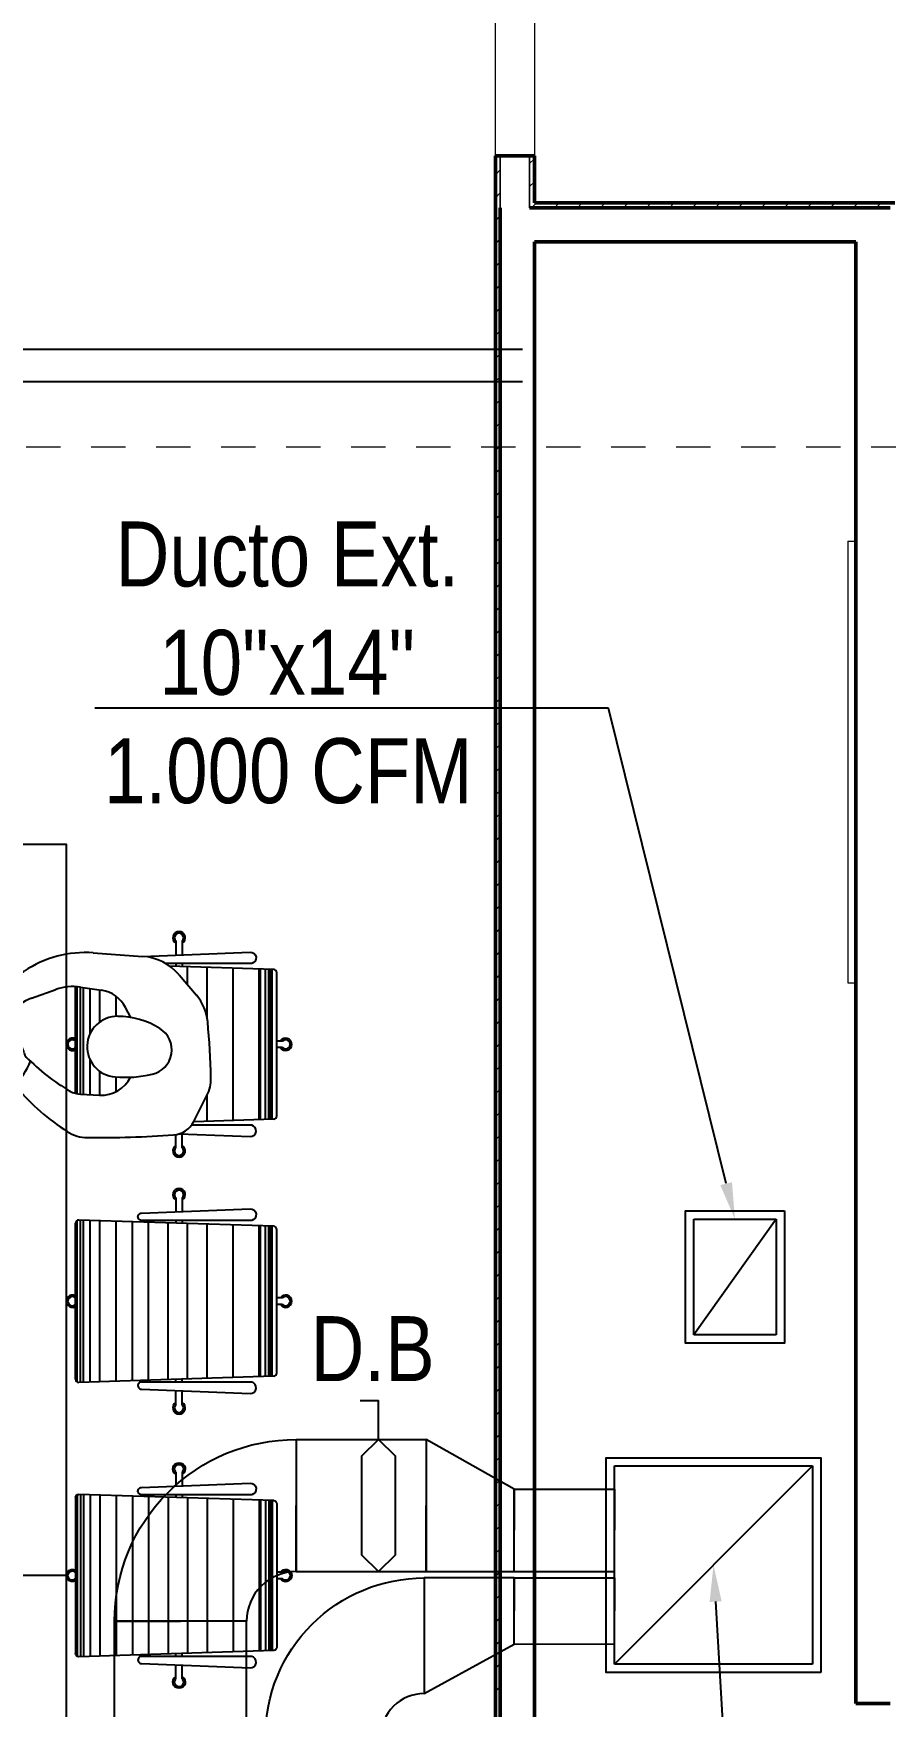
# Model space of a CAD drawing. Header units: inches. Extents: x -3 to 209, y -384 to 20.
# Drawn here: x 144.18 to 146.8, y -181.74 to -176.6 of the extents above; entities that cross this region are included whole.
import ezdxf
from ezdxf import colors
from ezdxf.entities.mleader import LeaderData, LeaderLine
from ezdxf.math import Vec2, Vec3

# ---------------------------------------------------------------- set-up
doc = ezdxf.new("R2010")
doc.units = ezdxf.units.IN
doc.header["$MEASUREMENT"] = 0
doc.linetypes.add('Grid Line', pattern=[0.022225, 0.0127, -0.003175, 0.003175, -0.003175])
doc.linetypes.add('Grid Line 1_2_', pattern=[0.022225, 0.0127, -0.003175, 0.003175, -0.003175])
for name, color, linetype in [('A-WALL', 253, 'Continuous'), ('BASE PLAN$0$NBS-HEAVY', 253, 'Continuous'), ('HVAC-Equipos', 3, 'Continuous'), ('HVAC-Extraccion', 114, 'Continuous'), ('NFF-FURN', 253, 'Continuous')]:
    doc.layers.add(name, color=color, linetype=linetype)
for name, color, linetype, lineweight in [('A-WALL-PATT', 253, 'Continuous', 50), ('HVAC -Textos Extraccion', 2, 'Continuous', 9), ('S-BEAM', 253, 'Continuous', 13), ('S-GRID', 253, 'Continuous', 9)]:
    doc.layers.add(name, color=color, linetype=linetype, lineweight=lineweight)
doc.styles.add('Arial Narrow', font='ARIALN.TTF', dxfattribs={"height": 0.00295})
doc.styles.get("Standard").update_dxf_attribs({"font": 'arial.ttf'})

# ---------------------------------------------------------------- blocks, each defined once
blk = doc.blocks.new('rr')
at = {"linetype": 'ByBlock', "lineweight": -2}
for p, q in [((-0.0127, -0.0127), (0.0127, 0.0127)), ((-0.0127, -0.0127), (-0.0127, 0.0127)), ((-0.0127, 0.0127), (0.0127, 0.0127)), ((0.0127, 0.0127), (0.0127, -0.0127)), ((0.0127, -0.0127), (-0.0127, -0.0127))]:
    blk.add_line(p, q, dxfattribs=at)
blk = doc.blocks.new('*U87')
at = {"color": 1, "flags": 128}
blk.add_lwpolyline([(0, 0), (-0.1193, 0), (-0.1193, 0.0565)], dxfattribs=at)
at = {"color": 1}
blk.add_lwpolyline([(0, 0), (0.0508, -0.0508), (0.3556, -0.0508), (0.4064, 0), (0.3556, 0.0508), (0.0508, 0.0508)], close=True, dxfattribs=at)
blk = doc.blocks.new('CHR-01')
at = {"layer": 'NFF-FURN', "linetype": 'ByBlock', "lineweight": -2}
for p, q in [((91.9, 773.3), (-113.6, 209.5)), ((523.2, 641.8), (104.5, 779.3)), ((517, 586.2), (76.5, 730.9)), ((516.8, 591.3), (78.1, 735.4)), ((522.4, 605.2), (83.4, 749.4)), ((525.1, 614.9), (87, 758.8)), ((526.6, 619.6), (88.6, 763.5)), ((528.2, 624.4), (90.1, 768.3)), ((309.6, 729.8), (304.3, 713.7)), ((328.6, 723.6), (323.3, 707.4)), ((494.5, 509.4), (49.1, 655.7)), ((529.7, 629.5), (360.9, 53.7)), ((472, 432.6), (21.7, 580.5)), ((-79.2, 533.3), (-38.8, 520)), ((455.1, 375), (0.4, 524.4)), ((-85.5, 514.3), (-44.3, 500.8)), ((-19.6, 492.6), (-11.4, 489.9)), ((438.2, 317.4), (-19.5, 467.7)), ((-13.3, 511.6), (-4.5, 508.7)), ((407.2, 211.8), (-57.2, 364.3)), ((421.3, 259.8), (-40, 411.3)), ((393.2, 163.8), (-74.3, 317.3)), ((453.1, 337.4), (444.8, 340.1)), ((459.3, 356.4), (450.5, 359.3)), ((518.9, 315.7), (477.8, 329.2)), ((525.2, 334.7), (484.8, 348)), ((379.1, 115.8), (-91.4, 270.3)), ((362.2, 58.2), (-112, 213.9)), ((365, 67.8), (-108.6, 223.3)), ((370.6, 87), (-101.7, 242.1)), ((358, 49), (-114, 204.1)), ((348.2, 47), (-107.3, 196.6))]:
    blk.add_line(p, q, dxfattribs=at)
for points in [[(53.3, 714.5), (-52.6, 392.3, -1.017494), (-73.3, 399.5), (18.5, 720.8, -0.905294), (53.3, 714.5, -0.119435)], [(525.9, 559.3), (420.1, 237, 1.017494), (441.1, 230.5), (557.7, 543.7, 0.905294), (525.9, 559.3, 0.119435)]]:
    blk.add_lwpolyline(points, format="xyb", dxfattribs=at)
for centre, radius, start, end in [((101.3, 769.8), 10, 71.8154, 159.9681), ((322.2, 736.1), 19.1, 283.4561, 220.1747), ((322.2, 736.1), 14.1, 297.1408, 206.49), ((520.1, 632.3, 811.4), 10, 343.6627, 71.8154), ((-91.7, 526.9), 19.1, 13.4561, 310.1747), ((-91.7, 526.9), 14.1, 27.1408, 296.49), ((531.5, 322.1), 19.1, 193.4561, 130.1747), ((531.5, 322.1), 14.1, 207.1408, 116.49), ((-104.2, 206.1, 811.4), 10, 159.9681, 251.8154), ((117.5, 112.9), 19.1, 132.3952, 11.2355), ((117.5, 112.9), 14.1, 120.0669, 23.5639), ((351.3, 56.5), 10, 251.8154, 343.6627)]:
    blk.add_arc(centre, radius, start, end, dxfattribs=at)
blk = doc.blocks.new('dude in chair')
at = {"layer": 'NFF-FURN', "linetype": 'ByBlock', "lineweight": -2}
for p, q in [((-230.4, 638.5), (-240.7, 318)), ((230.5, 633.1), (-230.5, 633.1)), ((230.5, 628.1), (-230.5, 628.1)), ((230.5, 623.1), (-230.5, 623.1)), ((220.4, 648.1), (-220.4, 648.1)), ((-10, 665.1), (-10, 648.1)), ((10, 665.1), (10, 648.1)), ((230.4, 638.5, 811.4), (238.3, 392.2, -163.2)), ((231.8, 593.4), (-231.8, 593.4)), ((230.1, 598.1), (-231.7, 598.1)), ((231, 613.1), (-231, 613.1)), ((234.4, 513.4), (-234.4, 513.4)), ((-81.9, 433.4), (-237, 433.4)), ((237, 433.4), (156.6, 433.4)), ((237, 392.8), (157.9, 432.8)), ((-183, 373.4), (-239.7, 373.4)), ((-213.5, 347.6), (-150.9, 400.7)), ((-318.1, 357), (-275.6, 357)), ((-318.1, 337), (-274.8, 337)), ((-248.7, 357), (-239.4, 357)), ((-248.7, 337), (-240.1, 337)), ((318.1, 357), (275.6, 357)), ((318.1, 337), (278, 337)), ((-281.6, 83.1), (-270.8, 234.6)), ((-82.7, 198.2), (-113.5, 182.4)), ((-176.1, 44), (-166.4, 108.7)), ((-68.9, 103.4), (-167.2, 103.4)), ((-86.1, 153.4), (-147.7, 153.4)), ((156.7, 103.4), (83.3, 103.4)), ((145.7, 153.4), (100.5, 153.4)), ((154.2, 53.4), (-174.7, 53.4)), ((-33.3, 73.4), (-171.7, 73.4)), ((155.2, 73.4), (47.7, 73.4)), ((153.7, 44), (156.6, 102.7)), ((151.2, 28.4), (-177.7, 28.4)), ((152.4, 33.4), (-177.4, 33.4)), ((153.7, 43.4), (-176.2, 43.4)), ((-141.6, -107.3), (-168.6, -32.3)), ((-96.7, -171.5), (-54, -207.2)), ((-37.7, -265), (-43, -226.8)), ((44, -264.5), (96.5, -242.5)), ((-129.9, -283.4), (-62, -290.3))]:
    blk.add_line(p, q, dxfattribs=at)
for points in [[(-270.8, 234.5), (-283.7, 565.7, -0.905294), (-248.7, 570.6)], [(275.2, 348.2), (283.7, 565.7, 0.905294), (248.7, 570.6)]]:
    blk.add_lwpolyline(points, format="xyb", dxfattribs=at)
for points in [[(-248.7, 570.6), (-248.7, 305.6)], [(248.7, 570.6), (248.7, 385.5)]]:
    blk.add_lwpolyline(points, dxfattribs=at)
for centre, radius, start, end in [((0, 675), 19.1, 301.6407, 238.3593), ((0, 675), 14.1, 315.3254, 224.6746), ((-220.4, 638.1), 10, 90, 178.1527), ((220.4, 638.1, 811.4), 10, 1.8473, 90), ((-55.1, 287.8), 148, 95.355, 130.315), ((159.4, -2000.3), 2446.2, 91.3258, 95.355), ((105.5, 329), 116.3, 63.219, 91.3258), ((-328, 347), 19.1, 31.6407, 328.3593), ((-328, 347), 14.1, 45.3254, 314.6746), ((202.6, 324.7), 76.3, 4.1194, 63.219), ((328, 347), 19.1, 211.6407, 148.3593), ((328, 347), 14.1, 225.3254, 134.6746), ((-107.7, 222.9), 163.5, 130.315, 175.9128), ((16.8, 247.5), 77.1, 12.6495, 148.3028), ((-2936.4, 98.6), 3223.5, 359.4135, 4.1194), ((164.5, 156.4), 250.6, 148.3028, 179.5496), ((-284, 180), 385.5, 355.6008, 12.6495), ((-67.9, 93.8), 99.6, 117.2143, 171.4346), ((7.2, 157.6), 93.4, 179.5496, 355.6008), ((56.4, 107.7), 100.3, 357.1207, 63.5856), ((55.9, 59), 338.4, 175.9128, 213.7768), ((168.6, 66.8), 118.4, 327.4672, 359.4135), ((-21.5, 20.7), 156.4, 171.4346, 199.8364), ((0, 19.1), 19.1, 150.5798, 29.4202), ((0, 19.1), 14.1, 138.2515, 41.7485), ((-404.5, 330.3), 634.4, 314.3644, 329.8343), ((-309.5, 371.7), 685.4, 310.1542, 327.4672), ((81.8, 47.6), 71.9, 329.8343, 357.1207), ((-548.2, -345), 388.3, 14.631, 33.7767), ((-32.7, -321.2), 193, 116.5207, 142.715), ((-0.5, -56.4), 150, 199.8364, 230.0972), ((31.7, -166.7), 37.4, 98.5344, 221.5801), ((22.7, -106.5), 23.5, 278.5344, 314.3644), ((-24.2, -304.4), 208.6, 44.051, 68.5372), ((160.2, -184.9), 42.9, 130.1542, 195.6311), ((-24.3, -216.4), 37.5, 337.3581, 41.58), ((81.6, -206.9), 38.7, 292.6727, 15.6311), ((-124.9, -234.5), 49.1, 194.6311, 264.154), ((-74, -231.2), 31.3, 8.0399, 50.0972), ((34.1, -240.7), 25.7, 157.3581, 292.6727), ((-59.8, -268.1), 22.3, 264.154, 8.0399)]:
    blk.add_arc(centre, radius, start, end, dxfattribs=at)
blk = doc.blocks.new('zw$ED17')
at = {"layer": 'NFF-FURN', "linetype": 'ByBlock', "lineweight": -2}
blk.add_line((600, -450), (-800, -450), dxfattribs=at)
blk.add_lwpolyline([(-800, 1800), (600, 1800), (600, -2700), (-800, -2700)], close=True, dxfattribs=at)
for name, p, rotation in [('dude in chair', (600, 1184.5), 270), ('CHR-01', (475.1, 470.5), 288.184605127389)]:
    blk.add_blockref(name, p, dxfattribs=dict(at, rotation=rotation))
at = {"layer": 'NFF-FURN', "linetype": 'ByBlock', "lineweight": -2, "xscale": -1, "rotation": 251.815394872611}
blk.add_blockref('CHR-01', (475.1, -526.4), dxfattribs=at)

msp = doc.modelspace()

# ---------------------------------------------------------------- linework, layer by layer
at = {"layer": 'A-WALL', "lineweight": 9}
for p, q in [((145.6045, -176.972), (145.6045, -175.412)), ((145.7245, -175.412), (145.7245, -176.972))]:
    msp.add_line(p, q, dxfattribs=at)
at = {"layer": 'A-WALL', "lineweight": 50}
for p, q in [((145.6045, -176.972), (145.6045, -182.0535)), ((145.6195, -176.972), (145.6045, -176.972)), ((145.7095, -176.972), (145.6195, -176.972)), ((145.7245, -176.972), (145.7095, -176.972)), ((145.7245, -177.1168), (145.7245, -176.972)), ((145.6195, -177.1318), (145.6195, -177.2368)), ((145.6195, -182.0385), (145.6195, -177.1318)), ((146.7138, -177.1318), (145.7095, -177.1318)), ((145.7095, -177.1318), (145.7245, -177.1318)), ((146.8338, -177.1168), (145.7245, -177.1168)), ((145.7245, -177.1318), (146.8188, -177.1318)), ((146.8188, -177.1318), (146.7138, -177.1318)), ((145.6195, -177.2368), (145.6195, -182.0385)), ((145.7245, -177.2368), (146.7138, -177.2368)), ((145.7245, -181.9335), (145.7245, -177.2368)), ((146.7138, -177.2368), (146.7138, -181.7346)), ((146.7138, -181.7346), (146.8188, -181.7346))]:
    msp.add_line(p, q, dxfattribs=at)
at = {"layer": 'A-WALL', "lineweight": 18}
for p, q in [((145.6195, -176.972), (145.6195, -177.1318)), ((145.6195, -177.1318), (145.6195, -176.972)), ((145.7095, -177.1318), (145.7095, -176.972)), ((145.7095, -176.972), (145.7095, -177.1318))]:
    msp.add_line(p, q, dxfattribs=at)
at = {"layer": 'A-WALL-PATT', "linetype": 'Continuous', "lineweight": 9}
for p, q in [((145.7095, -176.9963), (145.7245, -176.9813)), ((145.6045, -177.0306), (145.6195, -177.0156)), ((145.6045, -177.1013), (145.6195, -177.0863)), ((145.7095, -177.067), (145.7245, -177.052)), ((145.7155, -177.1318), (145.7245, -177.1227)), ((145.7245, -177.1227), (145.7305, -177.1168)), ((145.7862, -177.1318), (145.8012, -177.1168)), ((145.8569, -177.1318), (145.8719, -177.1168)), ((145.9276, -177.1318), (145.9426, -177.1168)), ((145.9983, -177.1318), (146.0133, -177.1168)), ((146.069, -177.1318), (146.084, -177.1168)), ((146.1397, -177.1318), (146.1547, -177.1168)), ((146.2104, -177.1318), (146.2254, -177.1168)), ((146.2812, -177.1318), (146.2962, -177.1168)), ((146.3519, -177.1318), (146.3669, -177.1168)), ((146.4226, -177.1318), (146.4376, -177.1168)), ((146.4933, -177.1318), (146.5083, -177.1168)), ((146.564, -177.1318), (146.579, -177.1168)), ((146.6347, -177.1318), (146.6497, -177.1168)), ((146.7054, -177.1318), (146.7204, -177.1168)), ((146.7761, -177.1318), (146.7911, -177.1168)), ((145.6045, -177.172), (145.6195, -177.157)), ((145.6045, -177.2427), (145.6195, -177.2277)), ((145.6045, -177.3134), (145.6195, -177.2984)), ((145.6045, -177.3842), (145.6195, -177.3692)), ((145.6045, -177.4549), (145.6195, -177.4399)), ((145.6045, -177.5256), (145.6195, -177.5106)), ((145.6045, -177.5963), (145.6195, -177.5813)), ((145.6045, -177.667), (145.6195, -177.652)), ((145.6045, -177.7377), (145.6195, -177.7227)), ((145.6045, -177.8084), (145.6195, -177.7934)), ((145.6045, -177.8791), (145.6195, -177.8641)), ((145.6045, -177.9498), (145.6195, -177.9348)), ((145.6045, -178.0205), (145.6195, -178.0055)), ((145.6045, -178.0913), (145.6195, -178.0763)), ((145.6045, -178.162), (145.6195, -178.147)), ((145.6045, -178.2327), (145.6195, -178.2177)), ((145.6045, -178.3034), (145.6195, -178.2884)), ((145.6045, -178.3741), (145.6195, -178.3591)), ((145.6045, -178.4448), (145.6195, -178.4298)), ((145.6045, -178.5155), (145.6195, -178.5005)), ((145.6045, -178.5862), (145.6195, -178.5712)), ((145.6045, -178.6569), (145.6195, -178.6419)), ((145.6045, -178.7277), (145.6195, -178.7127)), ((145.6045, -178.7984), (145.6195, -178.7834)), ((145.6045, -178.8691), (145.6195, -178.8541)), ((145.6045, -178.9398), (145.6195, -178.9248)), ((145.6045, -179.0105), (145.6195, -178.9955)), ((145.6045, -179.0812), (145.6195, -179.0662)), ((145.6045, -179.1519), (145.6195, -179.1369)), ((145.6045, -179.2226), (145.6195, -179.2076)), ((145.6045, -179.2933), (145.6195, -179.2783)), ((145.6045, -179.3641), (145.6195, -179.3491)), ((145.6045, -179.4348), (145.6195, -179.4198)), ((145.6045, -179.5055), (145.6195, -179.4905)), ((145.6045, -179.5762), (145.6195, -179.5612)), ((145.6045, -179.6469), (145.6195, -179.6319)), ((145.6045, -179.7176), (145.6195, -179.7026)), ((145.6045, -179.7883), (145.6195, -179.7733)), ((145.6045, -179.859), (145.6195, -179.844)), ((145.6045, -179.9297), (145.6195, -179.9147)), ((145.6045, -180.0004), (145.6195, -179.9854)), ((145.6045, -180.0712), (145.6195, -180.0562)), ((145.6045, -180.1419), (145.6195, -180.1269)), ((145.6045, -180.2126), (145.6195, -180.1976)), ((145.6045, -180.2833), (145.6195, -180.2683)), ((145.6045, -180.354), (145.6195, -180.339)), ((145.6045, -180.4247), (145.6195, -180.4097)), ((145.6045, -180.4954), (145.6195, -180.4804)), ((145.6045, -180.5661), (145.6195, -180.5511)), ((145.6045, -180.6368), (145.6195, -180.6218)), ((145.6045, -180.7076), (145.6195, -180.6926)), ((145.6045, -180.7783), (145.6195, -180.7633)), ((145.6045, -180.849), (145.6195, -180.834)), ((145.6045, -180.9197), (145.6195, -180.9047)), ((145.6045, -180.9904), (145.6195, -180.9754)), ((145.6045, -181.0611), (145.6195, -181.0461)), ((145.6045, -181.1318), (145.6195, -181.1168)), ((145.6045, -181.2025), (145.6195, -181.1875)), ((145.6045, -181.2732), (145.6195, -181.2582)), ((145.6045, -181.3439), (145.6195, -181.3289)), ((145.6045, -181.4147), (145.6195, -181.3997)), ((145.6045, -181.4854), (145.6195, -181.4704)), ((145.6045, -181.5561), (145.6195, -181.5411)), ((145.6045, -181.6268), (145.6195, -181.6118)), ((145.6045, -181.6975), (145.6195, -181.6825))]:
    msp.add_line(p, q, dxfattribs=at)
at = {"layer": 'BASE PLAN$0$NBS-HEAVY'}
for p, q in [((145.6881, -177.5677), (141.3801, -177.5677)), ((145.6881, -177.6677), (141.4801, -177.6677))]:
    msp.add_line(p, q, dxfattribs=at)
at = {"layer": 'HVAC-Extraccion'}
for p, q in [((144.9914, -180.9222), (144.9914, -181.1254)), ((144.9914, -180.9222), (145.3917, -180.9222)), ((145.3917, -180.9222), (145.3917, -181.1254)), ((145.6618, -181.0746), (145.6618, -181.2016)), ((145.6618, -181.0746), (145.9708, -181.0746)), ((145.9708, -181.0746), (145.9708, -181.2016)), ((144.9914, -181.3286), (144.9914, -181.1254)), ((145.3917, -181.3286), (145.3917, -181.1254)), ((145.6618, -181.3286), (145.6618, -181.2016)), ((145.9708, -181.3286), (145.9708, -181.2016)), ((144.9914, -181.3286), (145.3917, -181.3286)), ((145.6618, -181.3286), (145.9708, -181.3286)), ((145.6618, -181.3483), (145.9708, -181.3481)), ((145.6618, -181.3483), (145.6618, -181.4499)), ((145.9708, -181.3481), (145.9708, -181.4497)), ((145.6619, -181.5515), (145.6618, -181.4499)), ((145.9709, -181.5513), (145.9708, -181.4497)), ((144.4317, -185.3155), (144.4326, -181.481)), ((144.4326, -181.481), (144.6358, -181.481)), ((144.839, -181.4811), (144.6358, -181.481)), ((144.8381, -185.3156), (144.839, -181.4811)), ((145.6619, -181.5515), (145.9709, -181.5513))]:
    msp.add_line(p, q, dxfattribs=at)
for points in [[(146.494, -180.2191), (146.494, -180.6255), (146.1892, -180.6255), (146.1892, -180.2191)], [(145.6618, -181.0746), (145.3917, -180.9222), (145.3917, -181.3286), (145.6618, -181.3286)], [(146.6058, -181.6387), (145.9454, -181.6387), (145.9454, -180.9783), (146.6058, -180.9783)], [(145.6618, -181.3482), (145.3854, -181.3482), (145.3854, -181.7038), (145.6619, -181.5515)]]:
    msp.add_lwpolyline(points, close=True, dxfattribs=at)
for points in [[(144.839, -181.481), (144.4326, -181.481, -0.414214), (144.9914, -180.9222), (144.9914, -181.3286, 0.414214)], [(145.252, -181.8372), (144.8964, -181.8372, -0.414214), (145.3854, -181.3482), (145.3854, -181.7038, 0.414214)]]:
    msp.add_lwpolyline(points, format="xyb", close=True, dxfattribs=at)
at = {"layer": 'S-BEAM', "lineweight": 18}
for p, q in [((146.6887, -178.1575), (146.7138, -178.1575)), ((146.6887, -178.1575), (146.6887, -179.5175)), ((146.6887, -179.5175), (146.7138, -179.5175))]:
    msp.add_line(p, q, dxfattribs=at)
at = {"layer": 'S-GRID', "linetype": 'Grid Line'}
for p, q in [((122.7606, -177.8675), (192.0715, -177.8675)), ((123.5666, -177.8675), (190.8779, -177.8675))]:
    msp.add_line(p, q, dxfattribs=at)
at = {"layer": 'S-GRID', "linetype": 'Grid Line 1_2_'}
msp.add_line((122.7606, -177.8675), (192.0715, -177.8675), dxfattribs=at)
msp.add_line((122.7606, -177.8675), (192.0715, -177.8675), dxfattribs=at)

# ---------------------------------------------------------------- block references
at = {"layer": 'HVAC-Equipos', "xscale": -1, "rotation": 90}
msp.add_blockref('*U87', (145.2448, -180.9222), dxfattribs=at)
at = {"layer": 'HVAC-Extraccion', "xscale": 10, "yscale": 14, "zscale": 12, "rotation": 180}
msp.add_blockref('rr', (146.3416, -180.4223), dxfattribs=at)
at = {"layer": 'HVAC-Extraccion', "xscale": 24, "yscale": 24, "zscale": 12}
msp.add_blockref('rr', (146.2756, -181.3085), dxfattribs=at)
at = {"layer": 'NFF-FURN', "xscale": 0.0009999999999852297, "yscale": 0.0009999999999852297, "zscale": 0.0009999999999852297}
msp.add_blockref('zw$ED17', (143.6841, -180.8908), dxfattribs=at)

# ---------------------------------------------------------------- texts
at = {"layer": 'HVAC -Textos Extraccion', "char_height": 0.2, "attachment_point": 1, "style": 'Arial Narrow'}
for s, insert, width in [('\\pi0.13021;Ducto Ext.\\P\\pi0.26452;10"x14"\\P\\pi0.09453;1.000 CFM', (144.3059, -178.0974), 1.280602), ('D.B', (145.036, -180.5427), 0.482727)]:
    msp.add_mtext(s, dxfattribs=dict(at, insert=insert, width=width))

# ---------------------------------------------------------------- leaders
at = {"layer": 'HVAC -Textos Extraccion'}
ml = msp.add_multileader_mtext('Standard', dxfattribs=at)
ml.set_content('', color=256)
ml.set_leader_properties()
ml.build(insert=Vec2(0, 0))
ml.multileader.update_dxf_attribs({"dogleg_length": 0.36, "arrow_head_size": 0.1128})
ctx = ml.context
ctx.base_point, ctx.char_height, ctx.arrow_head_size, ctx.landing_gap_size, ctx.plane_origin = Vec3(144.2595, -178.672), 0.1128, 0.1128, 0.0564, Vec3(139.9623, -179.5952)
ctx.text_align_type = 2
notes = []
notes.append((ctx, [(1, (1, 1, 0), (145.9525, -178.672), (-1, 0), 1.5803, [(0, [(146.3416, -180.2445)], 0, [])])]))
ctx.mtext.insert, ctx.mtext.alignment, ctx.mtext.flow_direction = Vec3(144.3159, -178.6156), 3, 5
ml = msp.add_multileader_mtext('Standard', dxfattribs=at)
ml.set_content('', color=256)
ml.set_leader_properties()
ml.build(insert=Vec2(0, 0))
ml.multileader.update_dxf_attribs({"dogleg_length": 0.36, "arrow_head_size": 0.1128})
ctx = ml.context
ctx.base_point, ctx.char_height, ctx.arrow_head_size, ctx.landing_gap_size, ctx.plane_origin, ctx.plane_x_axis, ctx.plane_y_axis = Vec3(147.6641, -183.4587), 0.1128, 0.1128, 0.0564, Vec3(152.2659, -181.0434), Vec3(-1, 0), Vec3(0, -1)
ctx.text_align_type = 2
notes.append((ctx, [(1, (1, 1, 0), (146.401, -183.4587), (1, 0), 1.1503, [(0, [(146.2756, -181.3085)], 0, [])])]))
ctx.mtext.insert, ctx.mtext.text_direction, ctx.mtext.rotation, ctx.mtext.alignment, ctx.mtext.flow_direction = Vec3(147.6077, -183.5151), Vec3(-1, 0), 3.141593, 3, 5
for ctx, leaders in notes:
    for number, flags, end, landing, length, lines in leaders:
        leader = LeaderData()
        leader.index, (leader.has_last_leader_line, leader.has_dogleg_vector, leader.attachment_direction) = number, flags
        leader.last_leader_point, leader.dogleg_vector, leader.dogleg_length = Vec3(end), Vec3(landing), length
        for number, points, colour, breaks in lines:
            line = LeaderLine()
            line.index, line.vertices, line.color, line.breaks = number, Vec3.list(points), colors.encode_raw_color(colour), breaks
            leader.lines.append(line)
        ctx.leaders.append(leader)

doc.saveas('drawing.dxf')
